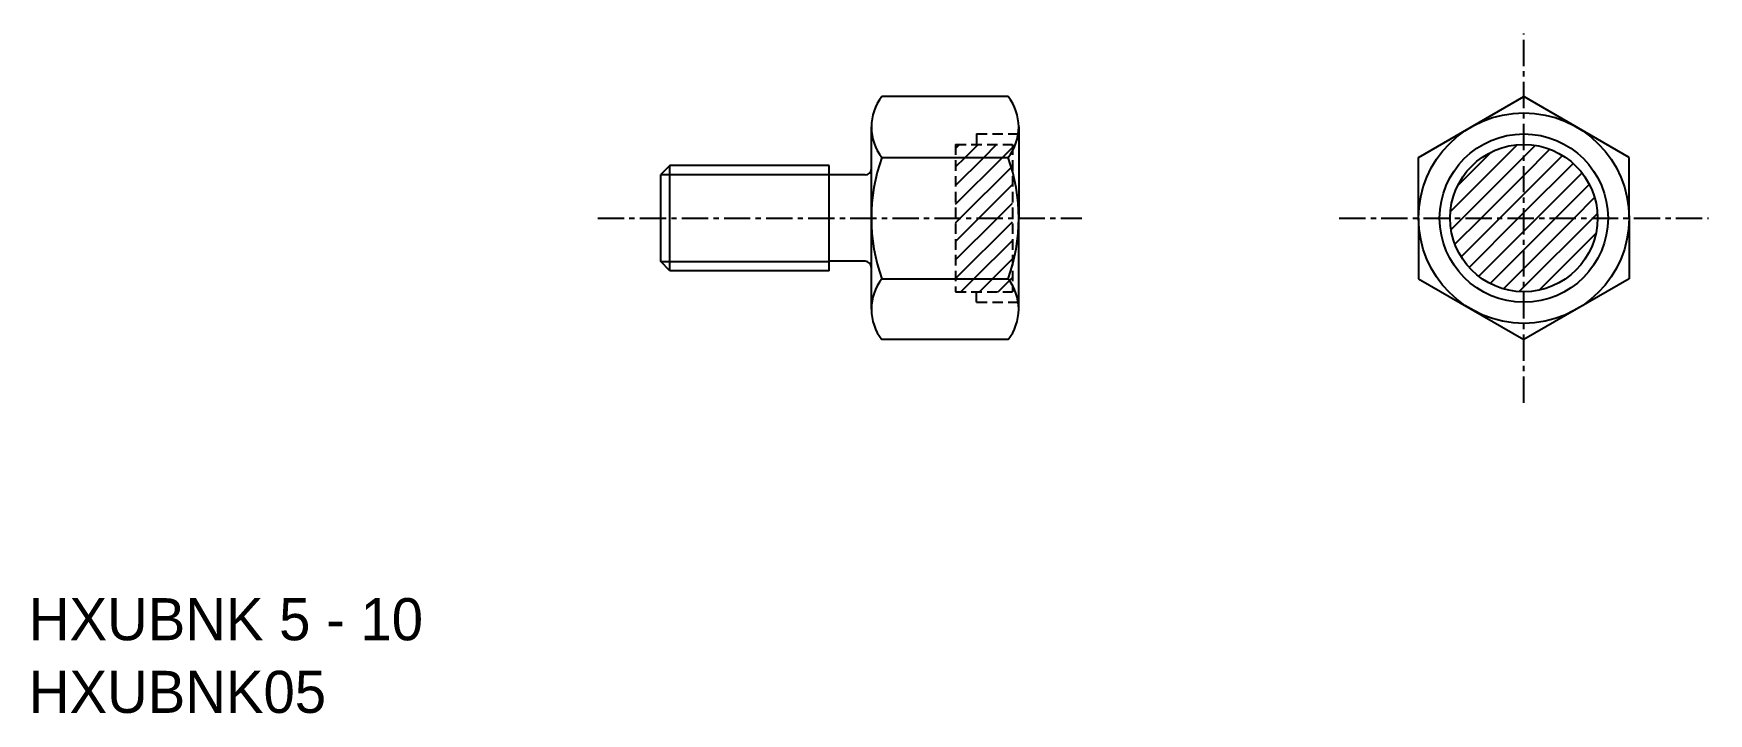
# Model space of a CAD drawing. Extents: x 13.7 to 93.3, y 16.5 to 48.8.
import ezdxf

# ---------------------------------------------------------------- set-up
doc = ezdxf.new("R2010")
doc.units = 0
doc.linetypes.add('CENTER', pattern=[2, 1.25, -0.25, 0.25, -0.25])
doc.linetypes.add('DASHED', pattern=[0.75, 0.5, -0.25])
doc.layers.get('0').update_dxf_attribs({"linetype": 'CONTINUOUS'})
doc.layers.add('CENTER', color=1, linetype='CENTER')

# ---------------------------------------------------------------- blocks, each defined once
blk = doc.blocks.new('*X2')
at = {"color": 0, "linetype": 'CONTINUOUS'}
for p, q in [((57.515, 43.373), (57.701, 43.559)), ((57.971, 42.945), (58.585, 43.559)), ((58.855, 42.945), (59.468, 43.559)), ((59.739, 42.945), (60.215, 43.421)), ((81.029, 40.371), (84.203, 43.545)), ((81.371, 41.597), (82.977, 43.203)), ((84.515, 42.973), (85.059, 43.516)), ((84.515, 42.089), (85.757, 43.331)), ((84.515, 41.205), (86.35, 43.039)), ((57.515, 40.721), (59.739, 42.945)), ((57.515, 41.605), (58.855, 42.945)), ((57.515, 42.489), (57.971, 42.945)), ((57.736, 40.059), (60.166, 42.488)), ((60.166, 42.488), (60.215, 42.538)), ((81.601, 40.059), (84.515, 42.973)), ((84.515, 40.321), (86.855, 42.661)), ((85.137, 40.059), (87.281, 42.203)), ((58.62, 40.059), (60.215, 41.654)), ((82.485, 40.059), (84.515, 42.089)), ((86.02, 40.059), (87.626, 41.664)), ((59.504, 40.059), (60.215, 40.77)), ((83.369, 40.059), (84.515, 41.205)), ((86.904, 40.059), (87.877, 41.031)), ((57.515, 38.07), (59.504, 40.059)), ((57.515, 38.954), (58.62, 40.059)), ((57.515, 39.838), (57.736, 40.059)), ((57.515, 37.186), (60.215, 39.886)), ((81.058, 39.515), (81.601, 40.059)), ((81.243, 38.817), (82.485, 40.059)), ((81.534, 38.224), (83.369, 40.059)), ((81.913, 37.718), (84.253, 40.059)), ((84.253, 40.059), (84.515, 40.321)), ((84.515, 36.786), (87.788, 40.059)), ((84.515, 37.669), (86.904, 40.059)), ((84.515, 38.553), (86.02, 40.059)), ((84.515, 39.437), (85.137, 40.059)), ((87.788, 40.059), (88.008, 40.279)), ((58.385, 37.172), (60.215, 39.002)), ((82.371, 37.293), (84.515, 39.437)), ((85.25, 36.637), (87.937, 39.324)), ((82.91, 36.948), (84.515, 38.553)), ((59.269, 37.172), (60.215, 38.118)), ((83.542, 36.696), (84.515, 37.669)), ((57.772, 36.559), (58.385, 37.172)), ((58.656, 36.559), (59.269, 37.172)), ((59.54, 36.559), (60.076, 37.095)), ((60.076, 37.095), (60.215, 37.234)), ((84.295, 36.565), (84.515, 36.786))]:
    blk.add_line(p, q, dxfattribs=at)

msp = doc.modelspace()

# ---------------------------------------------------------------- linework, layer by layer
at = {"color": 7, "linetype": 'CONTINUOUS'}
for p, q in [((60.018, 45.832), (54.013, 45.832)), ((79.515, 42.945), (84.515, 45.832)), ((89.515, 42.945), (84.515, 45.832)), ((53.515, 35.728), (53.515, 44.389)), ((60.515, 44.389), (60.515, 40.059)), ((43.948, 42.559), (43.515, 42.126)), ((43.948, 37.559), (43.948, 42.559)), ((51.515, 42.559), (43.948, 42.559)), ((51.515, 37.559), (51.515, 42.559)), ((54.013, 42.945), (60.018, 42.945)), ((79.515, 40.059), (79.515, 42.945)), ((89.515, 40.059), (89.515, 42.945)), ((43.515, 37.992), (43.515, 42.126)), ((53.215, 42.109), (51.515, 42.109)), ((60.515, 35.728), (60.515, 40.059)), ((79.515, 40.059), (79.515, 37.172)), ((89.515, 40.059), (89.515, 37.172)), ((43.948, 37.559), (43.515, 37.992)), ((51.515, 37.559), (43.948, 37.559)), ((53.215, 38.009), (51.515, 38.009)), ((54.013, 37.172), (60.018, 37.172)), ((79.515, 37.172), (84.515, 34.285)), ((89.515, 37.172), (84.515, 34.285)), ((60.018, 34.285), (54.013, 34.285))]:
    msp.add_line(p, q, dxfattribs=at)
at = {"color": 3, "linetype": 'DASHED'}
for p, q in [((58.515, 44.059), (58.515, 43.559)), ((58.515, 44.059), (60.515, 44.059)), ((57.515, 43.559), (60.215, 43.559)), ((57.515, 43.559), (57.515, 36.559)), ((60.215, 43.559), (60.215, 36.559)), ((57.515, 36.559), (60.215, 36.559)), ((58.515, 36.059), (58.515, 36.559)), ((58.515, 36.059), (60.515, 36.059))]:
    msp.add_line(p, q, dxfattribs=at)
at = {"color": 3, "linetype": 'CONTINUOUS'}
for p, q in [((43.515, 42.126), (51.515, 42.126)), ((43.515, 37.992), (51.515, 37.992))]:
    msp.add_line(p, q, dxfattribs=at)
at = {"color": 7, "linetype": 'CONTINUOUS'}
for radius in [5, 4, 3.5]:
    msp.add_circle((84.515, 40.059), radius, dxfattribs=at)
for centre, radius, start, end in [((55.858, 44.389), 2.343, 141.96862, 180), ((58.172, 44.389), 2.343, 0, 38.03138), ((55.858, 44.389), 2.343, 180, 218.03138), ((58.172, 44.389), 2.343, 321.96862, 0), ((53.215, 42.409), 0.3, 270, 0), ((62.14, 40.059), 8.625, 160.44596, 199.55404), ((51.89, 40.059), 8.625, 340.44596, 19.55404), ((53.215, 37.709), 0.3, 360, 90), ((55.858, 35.728), 2.343, 141.96862, 180), ((58.172, 35.728), 2.343, 0, 38.03138), ((55.858, 35.728), 2.343, 180, 218.03138), ((58.172, 35.728), 2.343, 321.96862, 0)]:
    msp.add_arc(centre, radius, start, end, dxfattribs=at)
at = {"layer": 'CENTER', "color": 1, "linetype": 'CENTER'}
for p, q in [((84.515, 31.285), (84.515, 48.832)), ((40.515, 40.059), (63.515, 40.059)), ((75.742, 40.059), (93.289, 40.059))]:
    msp.add_line(p, q, dxfattribs=at)

# ---------------------------------------------------------------- block references
at = {"color": 3, "linetype": 'CONTINUOUS'}
msp.add_blockref('*X2', (0, 0), dxfattribs=at)

# ---------------------------------------------------------------- texts
at = {"color": 7, "linetype": 'CONTINUOUS'}
for s, p in [('HXUBNK 5 - 10', (13.489, 20)), ('HXUBNK05', (13.489, 16.547))]:
    msp.add_text(s, height=2, dxfattribs=at).set_placement(p)

doc.saveas('drawing.dxf')
